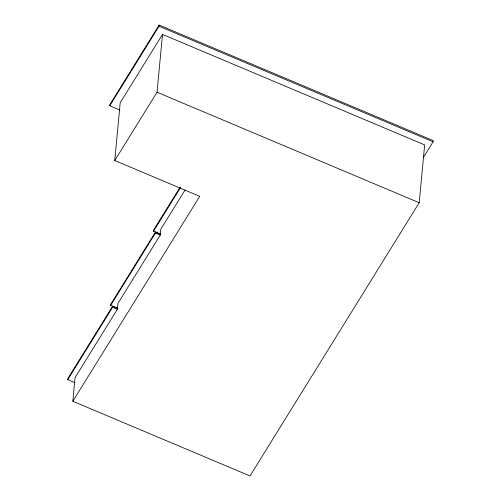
<?xml version="1.0" encoding="UTF-8"?>
<svg xmlns="http://www.w3.org/2000/svg" width="501" height="501" viewBox="0 0 501 501"><rect width="100%" height="100%" fill="white"/><g stroke="black" fill="none" stroke-linecap="round" stroke-linejoin="round"><path stroke-width="0.75" d="M74.975 382.664L67.779 379.633L67.886 378.462L112.681 306.124L117.478 308.146M72.839 401.257L199.73 196.342L114.748 160.514L120.209 102.705L162.512 34.4L424.666 144.921L419.205 202.73L250.012 475.95L72.839 401.257L75.069 377.622L117.372 309.317L117.929 303.418L160.226 235.113L160.783 229.22L185.013 190.092M119.839 110.032L109.738 105.774L109.851 104.609L159.118 25.05L433.221 140.606L433.115 141.77L423.257 157.683M117.829 308.459L110.633 305.428L110.746 304.257L155.535 231.925L160.339 233.948M67.779 379.633L112.575 307.295L112.681 306.124M109.738 105.774L159.005 26.221L159.118 25.05M114.748 160.514L157.045 92.215L162.512 34.4M160.683 234.261L153.488 231.224L153.6 230.059L179.903 187.587M110.633 305.428L155.429 233.09L155.535 231.925M153.488 231.224L180.61 187.424M159.005 26.221L433.115 141.77M157.045 92.215L419.205 202.73M155.429 233.09L160.226 235.113M112.575 307.295L117.372 309.317"/></g></svg>
